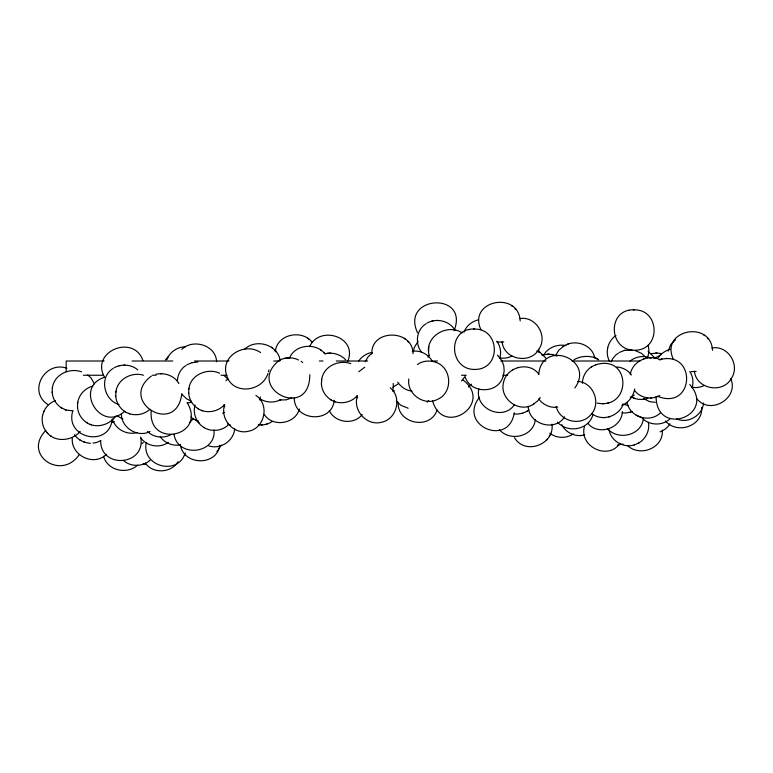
<?xml version="1.0" encoding="UTF-8"?>
<svg xmlns="http://www.w3.org/2000/svg" width="773" height="773" viewBox="0 0 773 773"><rect width="100%" height="100%" fill="white"/><g stroke="black" fill="none" stroke-linecap="round" stroke-linejoin="round"><path stroke-width="1.16" d="M61.937 408.076C56.245 404.888 52.496 398.559 52.168 392.066M87.262 422.879C81.58 419.691 77.822 413.362 77.503 406.869M125.516 411.883C119.825 408.685 116.076 402.366 115.747 395.873M198.448 408.84C192.767 405.641 189.008 399.322 188.689 392.829M331.202 399.912C325.51 396.713 321.761 390.394 321.433 383.901M429.392 355.909C423.198 337.27 446.968 322.795 462.206 332.883M52.342 388.297C53.675 374.702 69.396 367.407 81.542 371.794M77.667 403.1C78.566 395.051 84.943 388.162 92.731 386.133M115.921 392.104C117.177 379.253 131.661 371.6 143.478 375.224M188.854 389.061C190.226 374.837 207.357 367.571 219.609 373.214M321.607 380.132C322.94 366.537 338.671 359.242 350.807 363.629M428.831 346.633L428.609 351.667M52.149 392.52L52.38 387.486M77.484 407.323L77.706 402.289M115.728 396.327L115.96 391.293M188.67 393.283L188.892 388.249M321.413 384.355L321.645 379.321M582.417 383.282C582.378 376.47 586.33 369.794 592.234 366.45M514.287 412.734C508.789 447.896 457.201 425.198 479.54 397.235M622.352 411.651C621.888 428.242 598.292 436.272 587.838 423.362M609.404 361.049C604.834 352.478 607.81 340.854 615.955 335.55M607.559 348.613L607.617 347.869M42.573 415.439C41.211 421.797 43.191 428.88 47.858 433.44M177.413 380.306C177.838 374.325 180.94 368.489 186.148 365.368M478.874 388.974C474.207 408.531 503.078 421.623 514.432 404.704M584.417 426.667C578.88 446.504 608.109 460.805 619.878 443.422M538.713 374.258C542.153 338.767 595.674 359.126 574.832 387.988M703.556 402.975C702.609 415.343 688.009 424 676.675 418.985M408.801 378.973C406.569 393.95 424.068 406.463 437.537 399.38C453.529 392.539 451.828 367.165 435.431 362.16M195.028 404.965C192.545 413.487 196.535 423.304 204.265 427.662M72.681 411.313C64.739 438.513 109.389 448.031 112.22 419.256M151.208 410.705C147.865 448.929 207.077 436.474 187.259 402.752M146.252 442.62C141.217 466.37 177.935 476.516 185.288 452.939M224.692 404.781C219.619 419.13 233.919 435.238 248.8 431.179C264.907 428.02 269.787 404.405 255.931 395.447M219.851 445.209C216.769 466.486 183.317 465.559 180.341 444.736M234.692 428.754C233.833 440.948 220.353 449.847 208.758 445.876M334.226 400.317C331.984 423.991 293.846 421.169 294.3 397.834M357.445 395.853C352.372 410.202 366.663 426.31 381.553 422.251C396.752 419.227 402.414 397.525 390.239 387.814M503.223 376.084L504.18 371.05L503.803 365.987L502.141 361.242M535.38 419.517C533.602 436.581 510.112 442.108 499.358 429.672M643.436 418.435C641.667 435.499 618.178 441.016 607.414 428.59M668.23 351.116L670.684 344.652L675.534 339.724M259.825 400.047L260.443 396.993M392.568 391.109L393.399 387.051L393.196 383.485M499.764 358.421C501.493 352.662 500.479 346.033 496.836 341.231M692.106 387.804C693.729 382.384 692.966 376.151 689.758 371.475M275.304 351.812C276.715 334.245 301.876 329.008 312.118 342.168L311.335 341.463M413.342 351.812L414.222 347.628L418.125 341.26M634.739 388.993C633.377 396.076 628.633 402.752 621.792 405.41M268.434 371.707L268.927 369.958M630.246 374.596C632.266 361.126 648.75 353.676 660.509 359.889M43.713 411.845C45.733 406.646 50.206 402.656 55.356 400.617M42.438 415.874L43.955 411.072M514.46 437.634C525.041 455.712 554.811 444.417 551.98 424.145M347.811 361.165C358.025 336.738 319.259 324.757 309.615 346.691M647.349 357.851C649.088 353.918 649.204 349.454 648.17 345.318M555.758 355.222L558.695 350.314L564.01 345.898M267.951 373.465C262.279 392.017 232.315 395.544 226.528 375.166C220.228 355.812 245.283 341.801 260.578 352.556M592.881 414.792C588.746 430.097 567.517 433.46 557.41 422.097M454.109 330.68C469.607 291.315 400.172 295.305 417.526 332.748M299.47 409.052C295.18 424.184 272.598 427.585 264.182 414.357M437.083 409.951C430.377 430.687 396.81 423.681 398.192 402.269M503.117 376.354C498.044 394.781 468.911 393.882 464.757 375.475M221.368 445.103L216.894 451.625M611.153 361.88L612.651 358.73L615.627 355.155L618.439 353.126M166.958 359.6C169.635 351.899 177.539 346.855 185.559 346.777M289.44 358.189C294.928 344.285 315.828 342.381 324.911 353.705C332.313 352.063 340.497 354.179 345.695 359.841M427.942 357.223L428.88 355.28M464.032 332.187C466.206 325.974 471.781 321.52 478.052 319.896M622.98 404.888C618.091 416.695 601.626 421.836 591.587 413.41M365.252 361.638L368.093 356.817L372.315 352.826M543.748 355.02C548.009 347.415 557.604 343.85 565.981 345.589M669.94 423.826C667.775 427.585 664.104 430.358 660.055 431.836M546.559 440.117L547.207 439.161M549.361 435.943L549.941 435.083M540.211 397.486L537.786 400.829L533.322 404.269M564.667 416.811C554.859 432.3 528.568 424.184 528.201 406.269M471.462 384.171L468.544 387.012M115.824 416.145C109.254 425.131 95.958 428.996 86.344 422.435M358.711 361.001C361.551 356.768 365.987 353.899 370.866 352.594M427.208 402.231L428.686 400.424M461.491 380.944L464.467 377.33M658.248 357.686C661.089 353.454 665.524 350.594 670.404 349.28M178.109 461.616C171.277 473.115 152.938 474.091 145.256 463.056M362.218 414.57C353.792 425.334 335.076 422.87 329.288 410.608M165.461 359.938L168.437 356.363M193.617 418.396L189.443 422.618M79.213 454.64C61.367 481.096 22.088 454.843 45.849 430.368M225.996 380.731L227.726 378.925M358.749 371.803L364.74 367.194M80.228 431.44C72.053 440.929 55.666 442.794 47.085 432.764M224.315 404.917C217.619 412.183 205.85 413.97 197.53 408.395M357.068 395.989C350.362 403.245 338.603 405.042 330.284 399.467M149.788 409.39C143.063 415.603 132.251 416.492 124.598 411.439M181.829 349.328C193.008 338.419 216.005 345.077 216.604 361.774M538.936 374.374C529.563 360.894 506.615 366.711 503.532 382.403C499.145 398.887 519.417 413.806 533.766 404.066M526.925 411.313L528.983 409.816M638.769 442.987C645.755 438.977 650.083 430.271 648.344 422.28M398.114 383.978L392.761 387.244M654.093 358.556L660.731 354.904M670.123 418.715C662.5 426.136 649.291 425.623 641.996 417.951M244.471 349.367C255.737 338.207 277.836 344.429 280.184 360.595M113.216 368.412C98.731 376.847 103.746 400.279 119.023 404.559M279.063 360.46C244.683 388.5 309.693 421.295 309.809 374.741M168.282 442.34C160.069 448.485 147.218 446.504 141.111 438.291M426.087 323.742C416.396 329.443 414.647 343.811 421.643 352.285M124.569 411.342C100.741 433.131 73.29 387.64 104.307 377.321M106.413 454.273C93.813 467.037 70.227 455.191 72.343 437.547M630.024 361.175C635.686 356.305 644.305 355.145 651.059 358.295M573.373 433.875C566.445 438.649 556.415 438.533 549.845 433.151M630.266 397.94L634.304 395.042M150.262 460.041C143.044 466.805 130.85 467.221 123.506 460.476M228.151 425.082C221.629 431.121 211.396 432.088 203.811 427.459M660.442 412.84C649.803 423.44 629.85 417.12 627.009 402.482M137.652 465.172C126.936 474.815 107.582 470.757 103.572 456.341M417.401 364.576C422.358 360.856 429.083 360.208 434.919 361.986M141.72 443.634L143.363 442.6M170.988 434.61C163.557 438.687 153.556 437.624 147.527 431.518M272.338 421.527C268.163 424.058 263.178 425.633 258.288 424.744M114.153 367.726C121.448 363.754 131.371 364.296 137.729 369.861M151.411 376.055C117.274 401.293 176.573 437.373 181.819 393.554M187.085 364.692L192.1 362.643L197.878 362.006M427.025 323.066C436.31 317.8 449.77 320.747 455.026 330.322M619.376 352.449L624.391 350.401L632.101 350.072M567.469 344.275C578.117 339.985 592.62 345.908 594.708 357.86M595.683 364.817C630.99 353.609 632.343 409.903 597.085 403.081M643.378 359.059L644.334 358.614M222.643 413.207L224.402 412.376M563.053 346.352L568.416 343.821M591.277 366.904L596.63 364.373M634.449 390.346C640.034 398.066 651.61 400.25 659.765 395.467M100.79 440.668L96.345 442.6L93.011 443.026M514.113 413.816L517.185 414.144L522.625 413.197M622.168 412.724L625.241 413.062L630.681 412.115M609.085 429.769C610.844 441.035 623.743 448.475 634.459 444.871M573.991 359.725C581.441 355.483 591.21 355.107 598.621 359.629M522.258 413.371L527.379 411.12M630.314 412.28L632.188 411.468M634.092 445.035L639.213 442.784M512.683 369.707L513.282 369.446M517.427 367.629L517.92 367.417M279.575 360.17C285.421 357.29 292.706 356.942 298.542 360.005M280.86 399.612C274.299 403.139 265.893 402.83 259.738 398.588M291.74 397.776L286.474 399.815L279.362 400.056M474.564 328.998C447.258 327.945 448.572 369.262 474.38 369.455C501.928 369.938 500.247 327.472 473.54 329.114M634.333 309.799C607.027 308.736 608.341 350.053 634.15 350.246C661.698 350.729 660.007 308.263 633.309 309.905M511.939 356.111C508.209 357.947 503.88 358.788 499.793 357.831M659.34 359.725C697.323 349.435 694.637 411.323 657.369 396.22M704.29 385.495C700.56 387.331 696.231 388.162 692.144 387.205M112.587 422.396L114.414 421.691M150.049 431.508C137.642 438.078 121.003 427.662 121.409 413.652M647.861 398.308C642.286 400.288 635.87 399.689 630.787 396.626M623.028 444.089L617.366 445.055M541.805 355.01L548.811 354.14M538.829 398.926C542.946 404.888 550.656 408.386 557.845 407.033M561.758 424.58C565.604 432.948 575.904 437.421 584.717 434.861M261.206 425.073L262.163 424.918M265.98 424.3L267.014 424.135M555.458 407.419L556.415 407.274M602.747 403.835L603.694 403.68M607.51 403.062L608.544 402.897M650.441 398.076L651.397 397.921M655.204 397.303L656.238 397.138M604.1 417.691L605.056 417.536M608.873 416.918L609.907 416.744M579.876 435.643L580.832 435.489M651.001 353.715L656.866 353.048M137.063 432.59C126.907 435.392 115.312 429.276 112.346 419.053M503.783 342.014L496.971 341.985M696.135 371.398L691.226 371.687M289.856 357.773L284.087 358.411M155.924 374.296C164.485 372.286 174.563 375.649 178.901 383.601M519.485 318.631C535.283 315.529 547.873 335.134 539.312 348.546C531.128 364.808 503.89 359.996 502.083 341.859M412.299 351.319C420.019 349.966 428.058 354.102 432.02 360.749M187.192 402.878L191.231 402.433M711.836 348.005C727.635 344.913 740.225 364.518 731.654 377.929C723.47 394.191 696.231 389.379 694.434 371.243M73.203 410.869L66.043 410.057L61.019 407.632M432.039 321.027L432.88 320.94M436.784 320.495L437.818 320.389M628.565 310.437L629.396 310.35M123.912 365.156L124.936 365.049M119.168 365.687L119.999 365.6M468.796 329.636L469.636 329.549M192.1 362.643L192.941 362.556M330.622 353.077L324.853 353.715L324.129 352.99M160.668 373.774L161.692 373.668M624.391 350.401L625.231 350.314M629.135 349.879L630.159 349.773M661.147 359.02L661.978 358.933M665.891 358.488L666.915 358.382M180.418 444.89C172.862 446.214 164.417 443.151 160.233 436.571M104.152 361.01L66.178 361.01L66.178 371.687M132.096 361.01L172.814 361.01M194.496 361.01L229.001 361.01M273.739 361.01L279.729 361.01M319.394 361.01L323.017 361.01M336.284 361.01L367.639 361.01M431.431 361.01L437.45 361.01M500.749 361.01L545.912 361.01M572.039 361.01L639.928 361.01M83.387 375.253L103.543 375.253M152.407 375.253L155.982 375.253M220.991 375.253L227.001 375.253M461.51 375.253L466.216 375.253M502.885 375.253L507.677 375.253M660.78 353.493L661.611 353.58L655.842 352.942M552.714 354.575L557.159 356.073M628.565 405.68L622.652 403.989M547.786 354.024L553.555 354.662M577.74 381.418C593.838 382.249 601.993 404.424 590.089 415.516C579.963 426.522 559.797 421.15 556.222 406.762M655.311 402.346L649.6 401.622L643.32 398.53M616.661 366.982C622.42 367.252 628.12 370.19 631.435 374.953M412.115 391.128C406.269 390.597 400.897 387.051 397.757 382.142M90.47 443.316C84.315 442.852 78.015 440.108 74.604 434.764M392.607 390.52L394.559 390.829M184.303 455.123L185.249 455.278M408.173 408.25L400.916 405.323L396.298 401.129M66.961 368.267C45.095 360.479 27.47 391.177 47.723 404.453M635.01 350.536L641.435 353.29L645.726 357.242M143.073 463.906L145.991 464.467M230.344 425.053L227.677 424.058M198.458 421.043L193.076 418.792L190.834 416.976M536.733 350.99L540.037 352.391L545.941 358.16M538.974 351.937L540.037 352.391M636.102 415.227L641.223 417.478M191.047 401.1L186.699 398.907L182.254 394.723M122.888 419.159L117.023 415.671M712.542 350.304C710.793 319.751 659.891 329.82 673.235 359.03M520.19 320.921C518.441 290.368 467.539 300.446 480.883 329.656M413.004 353.609C412.898 329.008 370.731 328.728 371.842 353.928M633.696 398.018L634.846 398.578M334.158 401.332L335.308 401.892M201.405 410.26L202.555 410.821M128.473 413.304L129.613 413.864M64.893 409.497L66.043 410.057M90.219 424.3L91.369 424.86M83.59 441.789L84.74 442.349M79.716 439.924L80.634 440.368M594.022 356.759L598.283 359.754M627.483 445.538C639.986 457.394 663.91 448.079 662.287 430.059M462.959 379.978C494.391 403.564 443.161 438.069 432.561 400.849M648.103 351.309L654.006 357.078M689.777 384.51C716.687 415.13 657.282 437.663 656.074 397.341M497.425 355.126L501.87 360.595M199.618 423.362L195.183 419.604M224.247 375.707L227.639 378.828M87.736 374.944L91.127 378.065L94.422 383.862M301.122 361.291L302.649 362.585M50.351 435.576L51.308 436.407M696.869 398.781C710.184 415.488 739.259 398.298 730.775 378.644M703.739 334.902L704.58 335.675M707.334 338.149L708.116 338.864M511.388 305.528L512.238 306.292M514.982 308.765L515.765 309.48M404.202 338.216L405.042 338.989M407.796 341.463L408.579 342.168M320.534 349.754L321.384 350.527M307.741 338.216L308.582 338.989M271.449 347.145L272.299 347.918M275.043 350.391L275.826 351.106M665.466 421.014C677.148 434.832 703.111 426.126 701.691 407.371M356.401 396.114L357.57 397.844M223.658 405.042L224.817 406.772M142.947 360.605C134 333.607 89.697 351.377 104.645 377.408M174.08 434.397C177.539 458.176 216.469 454.06 214.015 429.827M538.433 349.261L539.467 352.691M140.686 437.025C146.319 465.8 100.277 469.414 100.674 440.62"/></g></svg>
